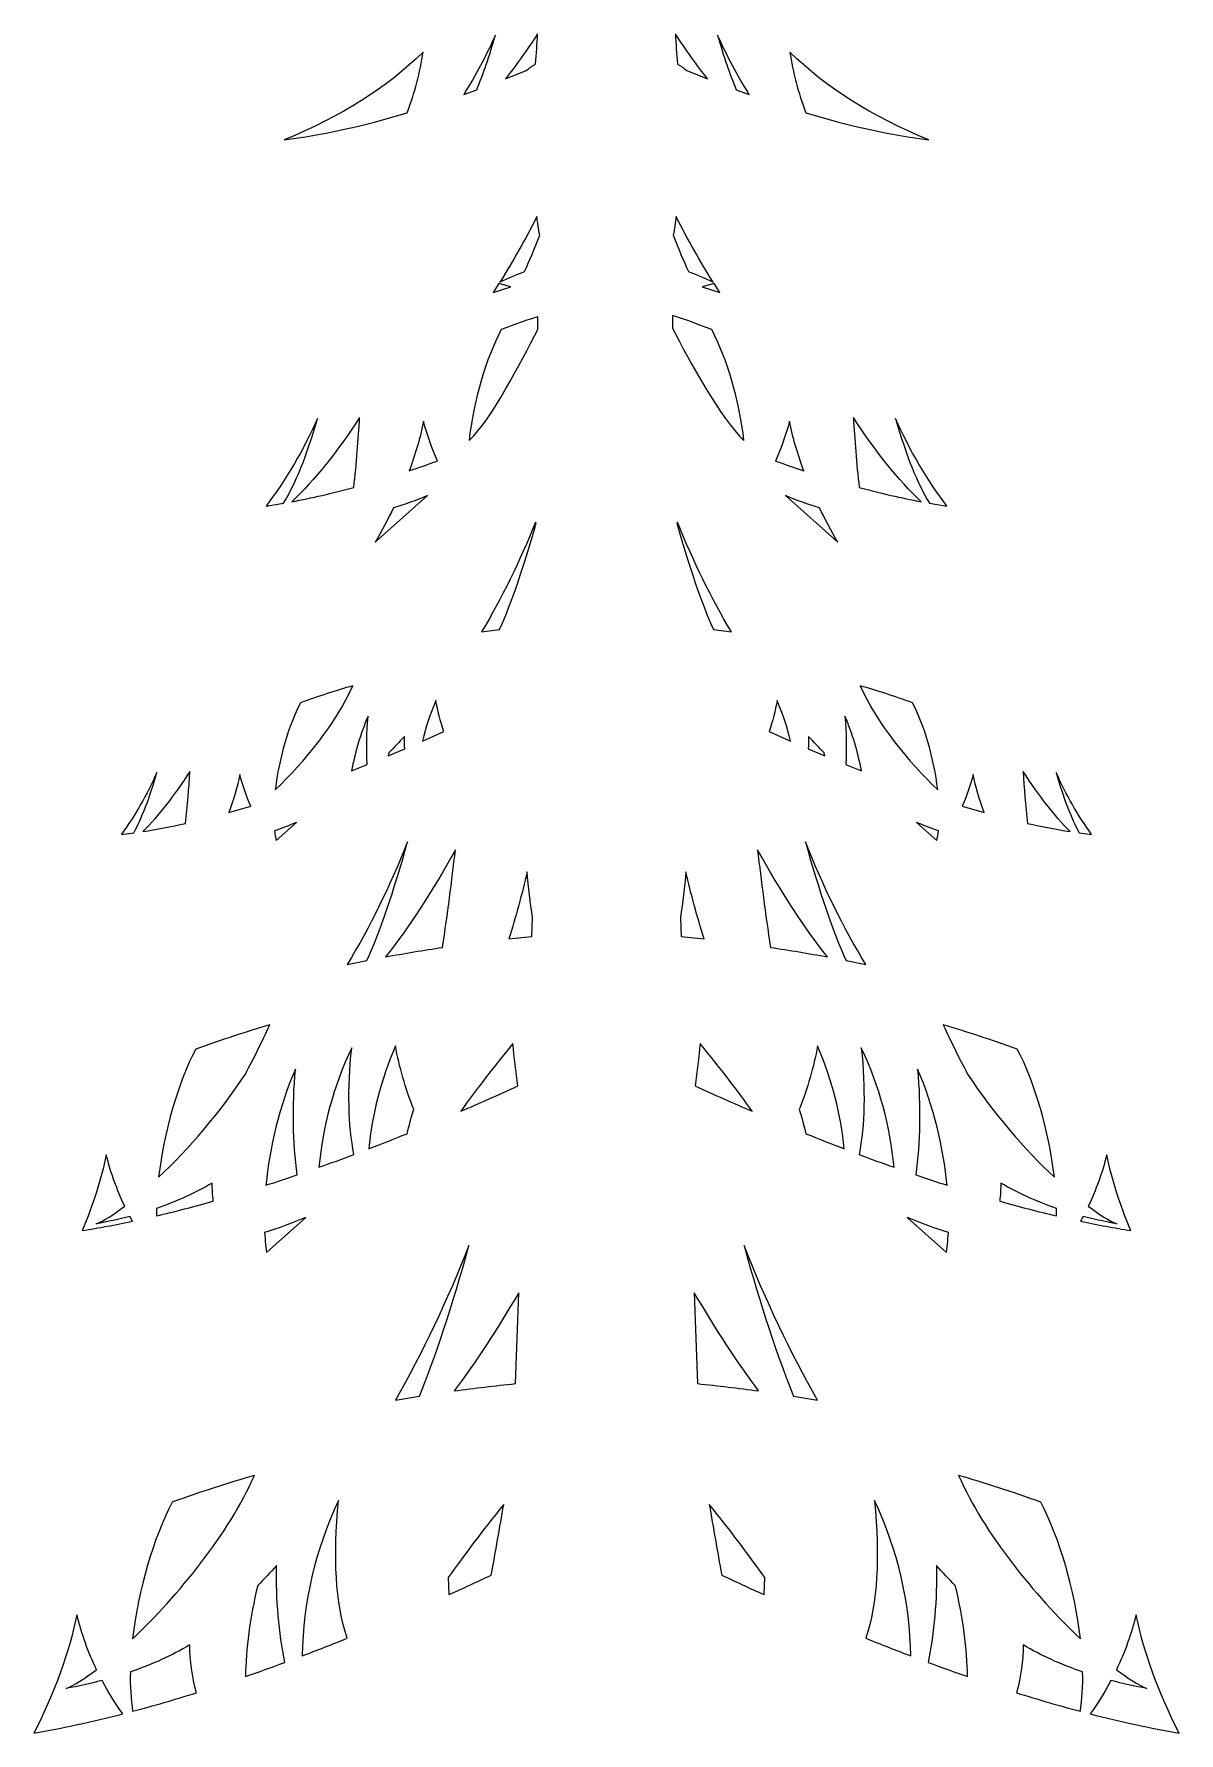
# Model space of a CAD drawing. Header units: centimetres. Extents: x -13 to 13, y -16.6 to 16.6.
# Drawn here: x -6.999 to -4.042, y 11.833 to 16.219 of the extents above; entities that cross this region are included whole.
import ezdxf

# ---------------------------------------------------------------- set-up
doc = ezdxf.new("R2010")
doc.units = ezdxf.units.CM
doc.header["$MEASUREMENT"] = 0
doc.layers.add('Camada 1', color=7, linetype='Continuous')

msp = doc.modelspace()

# ---------------------------------------------------------------- linework, layer by layer
at = {"layer": 'Camada 1', "color": 250, "lineweight": 20}
for points, knots in [([(-5.85569, 16.07548), (-5.85569, 16.07548), (-5.8893, 16.06338), (-5.8893, 16.06338), (-5.8893, 16.06338), (-5.85863, 16.11167), (-5.8314, 16.16266), (-5.8076, 16.21634), (-5.8076, 16.21634), (-5.82307, 16.16181), (-5.8391, 16.11485), (-5.85569, 16.07548)], [0, 0, 0, 0, 0.25, 0.25, 0.25, 0.25, 0.5, 0.5, 0.5, 0.5, 1, 1, 1, 1]), ([(-5.69855, 16.21929), (-5.69986, 16.19401), (-5.70154, 16.16819), (-5.70363, 16.14185), (-5.70363, 16.14185), (-5.71207, 16.13678), (-5.72032, 16.13103), (-5.72838, 16.12459), (-5.72838, 16.12459), (-5.72838, 16.12459), (-5.78104, 16.10367), (-5.78104, 16.10367), (-5.78104, 16.10367), (-5.75339, 16.13851), (-5.7259, 16.17705), (-5.69855, 16.21929)], [0, 0, 0, 0, 0.2, 0.2, 0.2, 0.2, 0.4, 0.4, 0.4, 0.4, 0.6, 0.6, 0.6, 0.6, 1, 1, 1, 1]), ([(-5.26008, 16.10367), (-5.26008, 16.10367), (-5.31273, 16.12459), (-5.31273, 16.12459), (-5.31273, 16.12459), (-5.3208, 16.13103), (-5.32905, 16.13678), (-5.33749, 16.14185), (-5.33749, 16.14185), (-5.33957, 16.16819), (-5.34126, 16.19401), (-5.34256, 16.21929), (-5.34256, 16.21929), (-5.31521, 16.17705), (-5.28772, 16.13851), (-5.26008, 16.10367)], [0, 0, 0, 0, 0.2, 0.2, 0.2, 0.2, 0.4, 0.4, 0.4, 0.4, 0.6, 0.6, 0.6, 0.6, 1, 1, 1, 1]), ([(-5.15182, 16.06338), (-5.15182, 16.06338), (-5.18543, 16.07548), (-5.18543, 16.07548), (-5.18543, 16.07548), (-5.20201, 16.11485), (-5.21804, 16.16181), (-5.23352, 16.21634), (-5.23352, 16.21634), (-5.20972, 16.16266), (-5.18248, 16.11167), (-5.15182, 16.06338)], [0, 0, 0, 0, 0.25, 0.25, 0.25, 0.25, 0.5, 0.5, 0.5, 0.5, 1, 1, 1, 1]), ([(-5.99383, 16.17275), (-6.00238, 16.12003), (-6.01614, 16.06767), (-6.03507, 16.01568), (-6.03507, 16.01568), (-6.1506, 15.98121), (-6.25659, 15.95803), (-6.35309, 15.94612), (-6.35309, 15.94612), (-6.20608, 16.00594), (-6.08633, 16.08147), (-5.99383, 16.17275)], [0, 0, 0, 0, 0.25, 0.25, 0.25, 0.25, 0.5, 0.5, 0.5, 0.5, 1, 1, 1, 1]), ([(-5.00605, 16.01568), (-5.02498, 16.06767), (-5.03873, 16.12003), (-5.04729, 16.17275), (-5.04729, 16.17275), (-4.95479, 16.08147), (-4.83503, 16.00594), (-4.68803, 15.94612), (-4.68803, 15.94612), (-4.78452, 15.95803), (-4.89052, 15.98121), (-5.00605, 16.01568)], [0, 0, 0, 0, 0.25, 0.25, 0.25, 0.25, 0.5, 0.5, 0.5, 0.5, 1, 1, 1, 1]), ([(-5.73244, 15.60617), (-5.75312, 15.59785), (-5.77427, 15.58874), (-5.79589, 15.57882), (-5.79589, 15.57882), (-5.762, 15.63209), (-5.73015, 15.68851), (-5.70033, 15.74807), (-5.70033, 15.74807), (-5.69827, 15.73167), (-5.69586, 15.7155), (-5.69307, 15.69955), (-5.69307, 15.69955), (-5.70631, 15.66444), (-5.71944, 15.63331), (-5.73244, 15.60617)], [0, 0, 0, 0, 0.2, 0.2, 0.2, 0.2, 0.4, 0.4, 0.4, 0.4, 0.6, 0.6, 0.6, 0.6, 1, 1, 1, 1]), ([(-5.24523, 15.57882), (-5.26684, 15.58874), (-5.28799, 15.59785), (-5.30867, 15.60617), (-5.30867, 15.60617), (-5.32168, 15.63331), (-5.3348, 15.66444), (-5.34804, 15.69955), (-5.34804, 15.69955), (-5.34525, 15.7155), (-5.34284, 15.73167), (-5.34079, 15.74807), (-5.34079, 15.74807), (-5.31097, 15.68851), (-5.27912, 15.63209), (-5.24523, 15.57882)], [0, 0, 0, 0, 0.2, 0.2, 0.2, 0.2, 0.4, 0.4, 0.4, 0.4, 0.6, 0.6, 0.6, 0.6, 1, 1, 1, 1]), ([(-5.7674, 15.56618), (-5.7674, 15.56618), (-5.81331, 15.552), (-5.81331, 15.552), (-5.81331, 15.552), (-5.81331, 15.552), (-5.79852, 15.57471), (-5.79852, 15.57471), (-5.79852, 15.57471), (-5.79852, 15.57471), (-5.7674, 15.56618), (-5.7674, 15.56618)], [0, 0, 0, 0, 0.25, 0.25, 0.25, 0.25, 0.5, 0.5, 0.5, 0.5, 1, 1, 1, 1]), ([(-5.22781, 15.552), (-5.22781, 15.552), (-5.27372, 15.56618), (-5.27372, 15.56618), (-5.27372, 15.56618), (-5.27372, 15.56618), (-5.2426, 15.57471), (-5.2426, 15.57471), (-5.2426, 15.57471), (-5.2426, 15.57471), (-5.22781, 15.552), (-5.22781, 15.552)], [0, 0, 0, 0, 0.25, 0.25, 0.25, 0.25, 0.5, 0.5, 0.5, 0.5, 1, 1, 1, 1]), ([(-5.69808, 15.45619), (-5.74155, 15.37202), (-5.81665, 15.2253), (-5.87564, 15.1695), (-5.87564, 15.1695), (-5.86369, 15.27275), (-5.83152, 15.38227), (-5.7925, 15.45625), (-5.7925, 15.45625), (-5.74003, 15.47559), (-5.7469, 15.47419), (-5.69789, 15.48876), (-5.69789, 15.48876), (-5.69789, 15.48876), (-5.69808, 15.45619), (-5.69808, 15.45619)], [0, 0, 0, 0, 0.2, 0.2, 0.2, 0.2, 0.4, 0.4, 0.4, 0.4, 0.6, 0.6, 0.6, 0.6, 1, 1, 1, 1]), ([(-5.16547, 15.1695), (-5.22447, 15.2253), (-5.30684, 15.3754), (-5.35031, 15.45957), (-5.35031, 15.45957), (-5.35031, 15.45957), (-5.3505, 15.49214), (-5.3505, 15.49214), (-5.3505, 15.49214), (-5.30149, 15.47757), (-5.30108, 15.47559), (-5.24861, 15.45625), (-5.24861, 15.45625), (-5.2096, 15.38227), (-5.17742, 15.27275), (-5.16547, 15.1695)], [0, 0, 0, 0, 0.2, 0.2, 0.2, 0.2, 0.4, 0.4, 0.4, 0.4, 0.6, 0.6, 0.6, 0.6, 1, 1, 1, 1]), ([(-6.35487, 15.00774), (-6.35487, 15.00774), (-6.39934, 15.00068), (-6.39934, 15.00068), (-6.39934, 15.00068), (-6.34739, 15.06975), (-6.30335, 15.14502), (-6.26722, 15.22651), (-6.26722, 15.22651), (-6.29469, 15.12971), (-6.32391, 15.0568), (-6.35487, 15.00774)], [0, 0, 0, 0, 0.25, 0.25, 0.25, 0.25, 0.5, 0.5, 0.5, 0.5, 1, 1, 1, 1]), ([(-6.17314, 15.04852), (-6.22882, 15.03344), (-6.28214, 15.02115), (-6.33311, 15.01165), (-6.33311, 15.01165), (-6.27414, 15.06781), (-6.21583, 15.1404), (-6.15818, 15.22946), (-6.15818, 15.22946), (-6.16114, 15.17187), (-6.16613, 15.11156), (-6.17314, 15.04852)], [0, 0, 0, 0, 0.25, 0.25, 0.25, 0.25, 0.5, 0.5, 0.5, 0.5, 1, 1, 1, 1]), ([(-4.708, 15.01165), (-4.75898, 15.02115), (-4.8123, 15.03344), (-4.86797, 15.04852), (-4.86797, 15.04852), (-4.87499, 15.11156), (-4.87998, 15.17187), (-4.88294, 15.22946), (-4.88294, 15.22946), (-4.82529, 15.1404), (-4.76698, 15.06781), (-4.708, 15.01165)], [0, 0, 0, 0, 0.25, 0.25, 0.25, 0.25, 0.5, 0.5, 0.5, 0.5, 1, 1, 1, 1]), ([(-4.64177, 15.00068), (-4.64177, 15.00068), (-4.68625, 15.00774), (-4.68625, 15.00774), (-4.68625, 15.00774), (-4.71721, 15.0568), (-4.74643, 15.12971), (-4.77389, 15.22651), (-4.77389, 15.22651), (-4.73777, 15.14502), (-4.69372, 15.06975), (-4.64177, 15.00068)], [0, 0, 0, 0, 0.25, 0.25, 0.25, 0.25, 0.5, 0.5, 0.5, 0.5, 1, 1, 1, 1]), ([(-5.95716, 15.11675), (-5.98186, 15.10794), (-6.00617, 15.09959), (-6.03011, 15.09167), (-6.03011, 15.09167), (-6.01406, 15.13504), (-6.00167, 15.17767), (-5.99292, 15.21958), (-5.99292, 15.21958), (-5.98384, 15.18378), (-5.97191, 15.14951), (-5.95716, 15.11675)], [0, 0, 0, 0, 0.25, 0.25, 0.25, 0.25, 0.5, 0.5, 0.5, 0.5, 1, 1, 1, 1]), ([(-5.011, 15.09167), (-5.03494, 15.09959), (-5.05926, 15.10794), (-5.08396, 15.11675), (-5.08396, 15.11675), (-5.06921, 15.14951), (-5.05728, 15.18378), (-5.04819, 15.21958), (-5.04819, 15.21958), (-5.03945, 15.17767), (-5.02705, 15.13504), (-5.011, 15.09167)], [0, 0, 0, 0, 0.25, 0.25, 0.25, 0.25, 0.5, 0.5, 0.5, 0.5, 1, 1, 1, 1]), ([(-5.98318, 15.02748), (-5.98318, 15.02748), (-6.11759, 14.90769), (-6.11759, 14.90769), (-6.11759, 14.90769), (-6.10046, 14.93741), (-6.08491, 14.96681), (-6.07092, 14.99591), (-6.07092, 14.99591), (-6.04127, 15.00461), (-6.01202, 15.01513), (-5.98318, 15.02748)], [0, 0, 0, 0, 0.25, 0.25, 0.25, 0.25, 0.5, 0.5, 0.5, 0.5, 1, 1, 1, 1]), ([(-4.92353, 14.90769), (-4.92353, 14.90769), (-5.05794, 15.02748), (-5.05794, 15.02748), (-5.05794, 15.02748), (-5.0291, 15.01513), (-4.99985, 15.00461), (-4.9702, 14.99591), (-4.9702, 14.99591), (-4.9562, 14.96681), (-4.94065, 14.93741), (-4.92353, 14.90769)], [0, 0, 0, 0, 0.25, 0.25, 0.25, 0.25, 0.5, 0.5, 0.5, 0.5, 1, 1, 1, 1]), ([(-5.70221, 14.95604), (-5.73433, 14.84245), (-5.7658, 14.75095), (-5.7966, 14.68154), (-5.7966, 14.68154), (-5.7966, 14.68154), (-5.84304, 14.67562), (-5.84304, 14.67562), (-5.84304, 14.67562), (-5.79154, 14.76225), (-5.74508, 14.85668), (-5.70366, 14.9589), (-5.70366, 14.9589), (-5.70366, 14.9589), (-5.70221, 14.95604), (-5.70221, 14.95604)], [0, 0, 0, 0, 0.2, 0.2, 0.2, 0.2, 0.4, 0.4, 0.4, 0.4, 0.6, 0.6, 0.6, 0.6, 1, 1, 1, 1]), ([(-5.24452, 14.68154), (-5.27532, 14.75095), (-5.30678, 14.84245), (-5.33891, 14.95604), (-5.33891, 14.95604), (-5.33891, 14.95604), (-5.33746, 14.9589), (-5.33746, 14.9589), (-5.33746, 14.9589), (-5.29604, 14.85668), (-5.24958, 14.76225), (-5.19807, 14.67562), (-5.19807, 14.67562), (-5.19807, 14.67562), (-5.24452, 14.68154), (-5.24452, 14.68154)], [0, 0, 0, 0, 0.2, 0.2, 0.2, 0.2, 0.4, 0.4, 0.4, 0.4, 0.6, 0.6, 0.6, 0.6, 1, 1, 1, 1]), ([(-6.17593, 14.53648), (-6.21758, 14.44104), (-6.30183, 14.33835), (-6.37585, 14.26834), (-6.37585, 14.26834), (-6.36651, 14.34904), (-6.34137, 14.43463), (-6.31087, 14.49244), (-6.31087, 14.49244), (-6.26483, 14.50942), (-6.21794, 14.52427), (-6.17593, 14.53648)], [0, 0, 0, 0, 0.25, 0.25, 0.25, 0.25, 0.5, 0.5, 0.5, 0.5, 1, 1, 1, 1]), ([(-4.66527, 14.26834), (-4.73928, 14.33835), (-4.82354, 14.44104), (-4.86519, 14.53648), (-4.86519, 14.53648), (-4.82318, 14.52427), (-4.77629, 14.50942), (-4.73024, 14.49244), (-4.73024, 14.49244), (-4.69975, 14.43463), (-4.6746, 14.34904), (-4.66527, 14.26834)], [0, 0, 0, 0, 0.25, 0.25, 0.25, 0.25, 0.5, 0.5, 0.5, 0.5, 1, 1, 1, 1]), ([(-5.94064, 14.4187), (-5.94064, 14.4187), (-5.9956, 14.39393), (-5.9956, 14.39393), (-5.9956, 14.39393), (-5.98756, 14.42856), (-5.97615, 14.46331), (-5.96138, 14.49818), (-5.96138, 14.49818), (-5.95647, 14.47192), (-5.94956, 14.44543), (-5.94064, 14.4187)], [0, 0, 0, 0, 0.25, 0.25, 0.25, 0.25, 0.5, 0.5, 0.5, 0.5, 1, 1, 1, 1]), ([(-5.04551, 14.39393), (-5.04551, 14.39393), (-5.10048, 14.4187), (-5.10048, 14.4187), (-5.10048, 14.4187), (-5.09156, 14.44543), (-5.08464, 14.47192), (-5.07974, 14.49818), (-5.07974, 14.49818), (-5.06496, 14.46331), (-5.05356, 14.42856), (-5.04551, 14.39393)], [0, 0, 0, 0, 0.25, 0.25, 0.25, 0.25, 0.5, 0.5, 0.5, 0.5, 1, 1, 1, 1]), ([(-6.1389, 14.33506), (-6.1389, 14.33506), (-6.14045, 14.33236), (-6.14045, 14.33236), (-6.14045, 14.33236), (-6.14045, 14.33236), (-6.17895, 14.31696), (-6.17895, 14.31696), (-6.17895, 14.31696), (-6.17004, 14.36414), (-6.156, 14.41285), (-6.13637, 14.4577), (-6.13637, 14.4577), (-6.14003, 14.41492), (-6.14087, 14.37404), (-6.1389, 14.33506)], [0, 0, 0, 0, 0.2, 0.2, 0.2, 0.2, 0.4, 0.4, 0.4, 0.4, 0.6, 0.6, 0.6, 0.6, 1, 1, 1, 1]), ([(-4.90222, 14.33506), (-4.90024, 14.37404), (-4.90108, 14.41492), (-4.90474, 14.4577), (-4.90474, 14.4577), (-4.88512, 14.41285), (-4.87108, 14.36414), (-4.86216, 14.31696), (-4.86216, 14.31696), (-4.86216, 14.31696), (-4.90067, 14.33236), (-4.90067, 14.33236), (-4.90067, 14.33236), (-4.90067, 14.33236), (-4.90222, 14.33506), (-4.90222, 14.33506)], [0, 0, 0, 0, 0.2, 0.2, 0.2, 0.2, 0.4, 0.4, 0.4, 0.4, 0.6, 0.6, 0.6, 0.6, 1, 1, 1, 1]), ([(-6.0417, 14.37374), (-6.0417, 14.37374), (-6.08477, 14.35536), (-6.08477, 14.35536), (-6.08477, 14.35536), (-6.08477, 14.35536), (-6.08298, 14.36361), (-6.08298, 14.36361), (-6.08298, 14.36361), (-6.06929, 14.3773), (-6.05582, 14.39132), (-6.04257, 14.40569), (-6.04257, 14.40569), (-6.04254, 14.39471), (-6.04225, 14.38406), (-6.0417, 14.37374)], [0, 0, 0, 0, 0.2, 0.2, 0.2, 0.2, 0.4, 0.4, 0.4, 0.4, 0.6, 0.6, 0.6, 0.6, 1, 1, 1, 1]), ([(-4.95635, 14.35536), (-4.95635, 14.35536), (-4.99942, 14.37374), (-4.99942, 14.37374), (-4.99942, 14.37374), (-4.99887, 14.38406), (-4.99858, 14.39471), (-4.99854, 14.40569), (-4.99854, 14.40569), (-4.98529, 14.39132), (-4.97183, 14.3773), (-4.95814, 14.36361), (-4.95814, 14.36361), (-4.95814, 14.36361), (-4.95635, 14.35536), (-4.95635, 14.35536)], [0, 0, 0, 0, 0.2, 0.2, 0.2, 0.2, 0.4, 0.4, 0.4, 0.4, 0.6, 0.6, 0.6, 0.6, 1, 1, 1, 1]), ([(-6.74171, 14.15656), (-6.74171, 14.15656), (-6.77334, 14.15245), (-6.77334, 14.15245), (-6.77334, 14.15245), (-6.73782, 14.20199), (-6.70733, 14.25547), (-6.68187, 14.3129), (-6.68187, 14.3129), (-6.70076, 14.24634), (-6.7207, 14.19423), (-6.74171, 14.15656)], [0, 0, 0, 0, 0.25, 0.25, 0.25, 0.25, 0.5, 0.5, 0.5, 0.5, 1, 1, 1, 1]), ([(-6.60753, 14.18117), (-6.64558, 14.1727), (-6.6824, 14.16568), (-6.71802, 14.16009), (-6.71802, 14.16009), (-6.67715, 14.20164), (-6.63669, 14.25334), (-6.59665, 14.3152), (-6.59665, 14.3152), (-6.59885, 14.27244), (-6.60247, 14.22777), (-6.60753, 14.18117)], [0, 0, 0, 0, 0.25, 0.25, 0.25, 0.25, 0.5, 0.5, 0.5, 0.5, 1, 1, 1, 1]), ([(-6.43894, 14.22575), (-6.43894, 14.22575), (-6.49594, 14.20919), (-6.49594, 14.20919), (-6.49594, 14.20919), (-6.48371, 14.2425), (-6.47422, 14.27526), (-6.4675, 14.30748), (-6.4675, 14.30748), (-6.46028, 14.279), (-6.45075, 14.25176), (-6.43894, 14.22575)], [0, 0, 0, 0, 0.25, 0.25, 0.25, 0.25, 0.5, 0.5, 0.5, 0.5, 1, 1, 1, 1]), ([(-4.54517, 14.20919), (-4.54517, 14.20919), (-4.60218, 14.22575), (-4.60218, 14.22575), (-4.60218, 14.22575), (-4.59036, 14.25176), (-4.58084, 14.279), (-4.57361, 14.30748), (-4.57361, 14.30748), (-4.56689, 14.27526), (-4.55741, 14.2425), (-4.54517, 14.20919)], [0, 0, 0, 0, 0.25, 0.25, 0.25, 0.25, 0.5, 0.5, 0.5, 0.5, 1, 1, 1, 1]), ([(-4.3231, 14.16009), (-4.35872, 14.16568), (-4.39554, 14.1727), (-4.43358, 14.18117), (-4.43358, 14.18117), (-4.43864, 14.22777), (-4.44227, 14.27244), (-4.44446, 14.3152), (-4.44446, 14.3152), (-4.40442, 14.25334), (-4.36396, 14.20164), (-4.3231, 14.16009)], [0, 0, 0, 0, 0.25, 0.25, 0.25, 0.25, 0.5, 0.5, 0.5, 0.5, 1, 1, 1, 1]), ([(-4.26778, 14.15245), (-4.26778, 14.15245), (-4.29941, 14.15656), (-4.29941, 14.15656), (-4.29941, 14.15656), (-4.32041, 14.19423), (-4.34036, 14.24634), (-4.35924, 14.3129), (-4.35924, 14.3129), (-4.33379, 14.25547), (-4.30329, 14.20199), (-4.26778, 14.15245)], [0, 0, 0, 0, 0.25, 0.25, 0.25, 0.25, 0.5, 0.5, 0.5, 0.5, 1, 1, 1, 1]), ([(-6.32125, 14.18397), (-6.32125, 14.18397), (-6.37371, 14.13726), (-6.37371, 14.13726), (-6.37371, 14.13726), (-6.37534, 14.14526), (-6.37662, 14.15364), (-6.37758, 14.16235), (-6.37758, 14.16235), (-6.35863, 14.16879), (-6.33985, 14.176), (-6.32125, 14.18397)], [0, 0, 0, 0, 0.25, 0.25, 0.25, 0.25, 0.5, 0.5, 0.5, 0.5, 1, 1, 1, 1]), ([(-4.66353, 14.16235), (-4.66449, 14.15364), (-4.66578, 14.14526), (-4.66741, 14.13726), (-4.66741, 14.13726), (-4.66741, 14.13726), (-4.71987, 14.18397), (-4.71987, 14.18397), (-4.71987, 14.18397), (-4.70126, 14.176), (-4.68248, 14.16879), (-4.66353, 14.16235)], [0, 0, 0, 0, 0.25, 0.25, 0.25, 0.25, 0.5, 0.5, 0.5, 0.5, 1, 1, 1, 1]), ([(-6.13941, 13.82752), (-6.13941, 13.82752), (-6.19002, 13.81729), (-6.19002, 13.81729), (-6.19002, 13.81729), (-6.13181, 13.9131), (-6.07991, 14.01864), (-6.0343, 14.13392), (-6.0343, 14.13392), (-6.07015, 14.0044), (-6.10519, 13.90227), (-6.13941, 13.82752)], [0, 0, 0, 0, 0.25, 0.25, 0.25, 0.25, 0.5, 0.5, 0.5, 0.5, 1, 1, 1, 1]), ([(-4.90171, 13.82752), (-4.93593, 13.90227), (-4.97096, 14.0044), (-5.00682, 14.13392), (-5.00682, 14.13392), (-4.96121, 14.01864), (-4.9093, 13.9131), (-4.8511, 13.81729), (-4.8511, 13.81729), (-4.8511, 13.81729), (-4.90171, 13.82752), (-4.90171, 13.82752)], [0, 0, 0, 0, 0.25, 0.25, 0.25, 0.25, 0.5, 0.5, 0.5, 0.5, 1, 1, 1, 1]), ([(-5.94391, 13.86107), (-5.99332, 13.85376), (-6.0425, 13.8456), (-6.09148, 13.8366), (-6.09148, 13.8366), (-6.0322, 13.91087), (-5.972, 14.00295), (-5.91088, 14.11286), (-5.91088, 14.11286), (-5.92007, 14.0318), (-5.93107, 13.94787), (-5.94391, 13.86107)], [0, 0, 0, 0, 0.25, 0.25, 0.25, 0.25, 0.5, 0.5, 0.5, 0.5, 1, 1, 1, 1]), ([(-4.94963, 13.8366), (-4.99861, 13.8456), (-5.0478, 13.85376), (-5.0972, 13.86107), (-5.0972, 13.86107), (-5.11004, 13.94787), (-5.12105, 14.0318), (-5.13024, 14.11286), (-5.13024, 14.11286), (-5.06912, 14.00295), (-5.00892, 13.91087), (-4.94963, 13.8366)], [0, 0, 0, 0, 0.25, 0.25, 0.25, 0.25, 0.5, 0.5, 0.5, 0.5, 1, 1, 1, 1]), ([(-5.71132, 13.93825), (-5.71132, 13.93825), (-5.71312, 13.88895), (-5.71312, 13.88895), (-5.71312, 13.88895), (-5.71312, 13.88895), (-5.7729, 13.88292), (-5.7729, 13.88292), (-5.7729, 13.88292), (-5.7543, 13.941), (-5.73858, 13.99883), (-5.72575, 14.05641), (-5.72575, 14.05641), (-5.7223, 14.01625), (-5.71749, 13.97686), (-5.71132, 13.93825)], [0, 0, 0, 0, 0.2, 0.2, 0.2, 0.2, 0.4, 0.4, 0.4, 0.4, 0.6, 0.6, 0.6, 0.6, 1, 1, 1, 1]), ([(-5.26822, 13.88292), (-5.26822, 13.88292), (-5.32799, 13.88895), (-5.32799, 13.88895), (-5.32799, 13.88895), (-5.32799, 13.88895), (-5.3298, 13.93825), (-5.3298, 13.93825), (-5.3298, 13.93825), (-5.32362, 13.97686), (-5.31881, 14.01625), (-5.31537, 14.05641), (-5.31537, 14.05641), (-5.30254, 13.99883), (-5.28682, 13.941), (-5.26822, 13.88292)], [0, 0, 0, 0, 0.2, 0.2, 0.2, 0.2, 0.4, 0.4, 0.4, 0.4, 0.6, 0.6, 0.6, 0.6, 1, 1, 1, 1]), ([(-6.4533, 13.53415), (-6.5177, 13.4352), (-6.60119, 13.33972), (-6.67734, 13.26769), (-6.67734, 13.26769), (-6.66357, 13.38674), (-6.62647, 13.513), (-6.58149, 13.59829), (-6.58149, 13.59829), (-6.51647, 13.62227), (-6.45031, 13.64338), (-6.39041, 13.66094), (-6.39041, 13.66094), (-6.40978, 13.61816), (-6.43074, 13.5759), (-6.4533, 13.53415)], [0, 0, 0, 0, 0.2, 0.2, 0.2, 0.2, 0.4, 0.4, 0.4, 0.4, 0.6, 0.6, 0.6, 0.6, 1, 1, 1, 1]), ([(-4.36377, 13.26769), (-4.43992, 13.33972), (-4.52342, 13.4352), (-4.58782, 13.53415), (-4.58782, 13.53415), (-4.61037, 13.5759), (-4.63134, 13.61816), (-4.6507, 13.66094), (-4.6507, 13.66094), (-4.59081, 13.64338), (-4.52465, 13.62227), (-4.45962, 13.59829), (-4.45962, 13.59829), (-4.41464, 13.513), (-4.37755, 13.38674), (-4.36377, 13.26769)], [0, 0, 0, 0, 0.2, 0.2, 0.2, 0.2, 0.4, 0.4, 0.4, 0.4, 0.6, 0.6, 0.6, 0.6, 1, 1, 1, 1]), ([(-6.17286, 13.32654), (-6.20333, 13.31508), (-6.23345, 13.30406), (-6.26316, 13.29349), (-6.26316, 13.29349), (-6.25367, 13.39924), (-6.22552, 13.50215), (-6.17869, 13.60222), (-6.17869, 13.60222), (-6.18966, 13.49411), (-6.18773, 13.40221), (-6.17286, 13.32654)], [0, 0, 0, 0, 0.25, 0.25, 0.25, 0.25, 0.5, 0.5, 0.5, 0.5, 1, 1, 1, 1]), ([(-6.01844, 13.44297), (-6.02504, 13.42138), (-6.03071, 13.40046), (-6.03548, 13.3802), (-6.03548, 13.3802), (-6.06889, 13.36668), (-6.10189, 13.35366), (-6.13446, 13.34115), (-6.13446, 13.34115), (-6.12648, 13.42915), (-6.10363, 13.51769), (-6.06589, 13.60675), (-6.06589, 13.60675), (-6.05582, 13.55283), (-6.04, 13.49824), (-6.01844, 13.44297)], [0, 0, 0, 0, 0.2, 0.2, 0.2, 0.2, 0.4, 0.4, 0.4, 0.4, 0.6, 0.6, 0.6, 0.6, 1, 1, 1, 1]), ([(-5.74912, 13.50359), (-5.79923, 13.48077), (-5.84852, 13.45892), (-5.89696, 13.43806), (-5.89696, 13.43806), (-5.85946, 13.4904), (-5.81468, 13.5487), (-5.76263, 13.61294), (-5.76263, 13.61294), (-5.75881, 13.57727), (-5.75431, 13.54083), (-5.74912, 13.50359)], [0, 0, 0, 0, 0.25, 0.25, 0.25, 0.25, 0.5, 0.5, 0.5, 0.5, 1, 1, 1, 1]), ([(-5.14415, 13.43806), (-5.1926, 13.45892), (-5.24189, 13.48077), (-5.29199, 13.50359), (-5.29199, 13.50359), (-5.2868, 13.54083), (-5.2823, 13.57727), (-5.27848, 13.61294), (-5.27848, 13.61294), (-5.22643, 13.5487), (-5.18166, 13.4904), (-5.14415, 13.43806)], [0, 0, 0, 0, 0.25, 0.25, 0.25, 0.25, 0.5, 0.5, 0.5, 0.5, 1, 1, 1, 1]), ([(-4.90666, 13.34115), (-4.93923, 13.35366), (-4.97222, 13.36668), (-5.00564, 13.3802), (-5.00564, 13.3802), (-5.0104, 13.40046), (-5.01608, 13.42138), (-5.02268, 13.44297), (-5.02268, 13.44297), (-5.00111, 13.49824), (-4.98529, 13.55283), (-4.97522, 13.60675), (-4.97522, 13.60675), (-4.93749, 13.51769), (-4.91464, 13.42915), (-4.90666, 13.34115)], [0, 0, 0, 0, 0.2, 0.2, 0.2, 0.2, 0.4, 0.4, 0.4, 0.4, 0.6, 0.6, 0.6, 0.6, 1, 1, 1, 1]), ([(-4.77795, 13.29349), (-4.80767, 13.30406), (-4.83778, 13.31508), (-4.86825, 13.32654), (-4.86825, 13.32654), (-4.85339, 13.40221), (-4.85145, 13.49411), (-4.86243, 13.60222), (-4.86243, 13.60222), (-4.8156, 13.50215), (-4.78744, 13.39924), (-4.77795, 13.29349)], [0, 0, 0, 0, 0.25, 0.25, 0.25, 0.25, 0.5, 0.5, 0.5, 0.5, 1, 1, 1, 1]), ([(-6.31922, 13.27395), (-6.34652, 13.26461), (-6.37349, 13.25565), (-6.40013, 13.24709), (-6.40013, 13.24709), (-6.39079, 13.34284), (-6.3661, 13.45095), (-6.32405, 13.54704), (-6.32405, 13.54704), (-6.33242, 13.4493), (-6.33081, 13.35827), (-6.31922, 13.27395)], [0, 0, 0, 0, 0.25, 0.25, 0.25, 0.25, 0.5, 0.5, 0.5, 0.5, 1, 1, 1, 1]), ([(-4.64098, 13.24709), (-4.66762, 13.25565), (-4.6946, 13.26461), (-4.72189, 13.27395), (-4.72189, 13.27395), (-4.71031, 13.35827), (-4.7087, 13.4493), (-4.71706, 13.54704), (-4.71706, 13.54704), (-4.67501, 13.45095), (-4.65033, 13.34284), (-4.64098, 13.24709)], [0, 0, 0, 0, 0.25, 0.25, 0.25, 0.25, 0.5, 0.5, 0.5, 0.5, 1, 1, 1, 1]), ([(-6.74484, 13.15416), (-6.78914, 13.14479), (-6.83229, 13.13679), (-6.8743, 13.13015), (-6.8743, 13.13015), (-6.84642, 13.19669), (-6.82584, 13.26179), (-6.81256, 13.32543), (-6.81256, 13.32543), (-6.80077, 13.279), (-6.78485, 13.23479), (-6.7648, 13.1928), (-6.7648, 13.1928), (-6.79364, 13.17104), (-6.81899, 13.15534), (-6.83864, 13.14741), (-6.83864, 13.14741), (-6.80852, 13.15285), (-6.77951, 13.15924), (-6.75159, 13.16658), (-6.75159, 13.16658), (-6.75159, 13.16658), (-6.74484, 13.15416), (-6.74484, 13.15416)], [0, 0, 0, 0, 0.1428571, 0.1428571, 0.1428571, 0.1428571, 0.2857143, 0.2857143, 0.2857143, 0.2857143, 0.4285714, 0.4285714, 0.4285714, 0.4285714, 0.5714286, 0.5714286, 0.5714286, 0.5714286, 0.7142857, 0.7142857, 0.7142857, 0.7142857, 1, 1, 1, 1]), ([(-4.16681, 13.13015), (-4.20882, 13.13679), (-4.25197, 13.14479), (-4.29628, 13.15416), (-4.29628, 13.15416), (-4.29628, 13.15416), (-4.28953, 13.16658), (-4.28953, 13.16658), (-4.28953, 13.16658), (-4.26161, 13.15924), (-4.23259, 13.15285), (-4.20247, 13.14741), (-4.20247, 13.14741), (-4.22212, 13.15534), (-4.24748, 13.17104), (-4.27632, 13.1928), (-4.27632, 13.1928), (-4.25627, 13.23479), (-4.24034, 13.279), (-4.22855, 13.32543), (-4.22855, 13.32543), (-4.21528, 13.26179), (-4.19469, 13.19669), (-4.16681, 13.13015)], [0, 0, 0, 0, 0.1428571, 0.1428571, 0.1428571, 0.1428571, 0.2857143, 0.2857143, 0.2857143, 0.2857143, 0.4285714, 0.4285714, 0.4285714, 0.4285714, 0.5714286, 0.5714286, 0.5714286, 0.5714286, 0.7142857, 0.7142857, 0.7142857, 0.7142857, 1, 1, 1, 1]), ([(-6.53608, 13.20601), (-6.58636, 13.19181), (-6.63535, 13.17912), (-6.68307, 13.16794), (-6.68307, 13.16794), (-6.68313, 13.17431), (-6.68309, 13.18075), (-6.68296, 13.18725), (-6.68296, 13.18725), (-6.63052, 13.20521), (-6.58255, 13.22699), (-6.53902, 13.25258), (-6.53902, 13.25258), (-6.5389, 13.23717), (-6.53791, 13.22165), (-6.53608, 13.20601)], [0, 0, 0, 0, 0.2, 0.2, 0.2, 0.2, 0.4, 0.4, 0.4, 0.4, 0.6, 0.6, 0.6, 0.6, 1, 1, 1, 1]), ([(-4.35804, 13.16794), (-4.40577, 13.17912), (-4.45476, 13.19181), (-4.50503, 13.20601), (-4.50503, 13.20601), (-4.5032, 13.22165), (-4.50221, 13.23717), (-4.50209, 13.25258), (-4.50209, 13.25258), (-4.45857, 13.22699), (-4.41059, 13.20521), (-4.35816, 13.18725), (-4.35816, 13.18725), (-4.35803, 13.18075), (-4.35799, 13.17431), (-4.35804, 13.16794)], [0, 0, 0, 0, 0.2, 0.2, 0.2, 0.2, 0.4, 0.4, 0.4, 0.4, 0.6, 0.6, 0.6, 0.6, 1, 1, 1, 1]), ([(-6.29731, 13.1634), (-6.29731, 13.1634), (-6.39824, 13.07353), (-6.39824, 13.07353), (-6.39824, 13.07353), (-6.39824, 13.07353), (-6.40099, 13.09479), (-6.40099, 13.09479), (-6.40099, 13.09479), (-6.40207, 13.10436), (-6.40289, 13.1144), (-6.40347, 13.12484), (-6.40347, 13.12484), (-6.36773, 13.13607), (-6.33241, 13.14913), (-6.29749, 13.16403), (-6.29749, 13.16403), (-6.29749, 13.16403), (-6.29731, 13.1634), (-6.29731, 13.1634)], [0, 0, 0, 0, 0.1666667, 0.1666667, 0.1666667, 0.1666667, 0.3333333, 0.3333333, 0.3333333, 0.3333333, 0.5, 0.5, 0.5, 0.5, 0.6666667, 0.6666667, 0.6666667, 0.6666667, 1, 1, 1, 1]), ([(-4.64288, 13.07353), (-4.64288, 13.07353), (-4.7438, 13.1634), (-4.7438, 13.1634), (-4.7438, 13.1634), (-4.7438, 13.1634), (-4.74363, 13.16403), (-4.74363, 13.16403), (-4.74363, 13.16403), (-4.70871, 13.14913), (-4.67338, 13.13607), (-4.63765, 13.12484), (-4.63765, 13.12484), (-4.63823, 13.1144), (-4.63905, 13.10436), (-4.64012, 13.09479), (-4.64012, 13.09479), (-4.64012, 13.09479), (-4.64288, 13.07353), (-4.64288, 13.07353)], [0, 0, 0, 0, 0.1666667, 0.1666667, 0.1666667, 0.1666667, 0.3333333, 0.3333333, 0.3333333, 0.3333333, 0.5, 0.5, 0.5, 0.5, 0.6666667, 0.6666667, 0.6666667, 0.6666667, 1, 1, 1, 1]), ([(-5.87572, 13.09146), (-5.91922, 12.93434), (-5.96189, 12.80475), (-6.00374, 12.70267), (-6.00374, 12.70267), (-6.00374, 12.70267), (-6.0657, 12.69249), (-6.0657, 12.69249), (-6.0657, 12.69249), (-5.99573, 12.81521), (-5.9324, 12.94819), (-5.87572, 13.09146)], [0, 0, 0, 0, 0.25, 0.25, 0.25, 0.25, 0.5, 0.5, 0.5, 0.5, 1, 1, 1, 1]), ([(-4.97541, 12.69249), (-4.97541, 12.69249), (-5.03738, 12.70267), (-5.03738, 12.70267), (-5.03738, 12.70267), (-5.07923, 12.80475), (-5.12189, 12.93434), (-5.1654, 13.09146), (-5.1654, 13.09146), (-5.10871, 12.94819), (-5.04538, 12.81521), (-4.97541, 12.69249)], [0, 0, 0, 0, 0.25, 0.25, 0.25, 0.25, 0.5, 0.5, 0.5, 0.5, 1, 1, 1, 1]), ([(-5.75589, 12.73484), (-5.80867, 12.72943), (-5.86122, 12.72312), (-5.91355, 12.71594), (-5.91355, 12.71594), (-5.85861, 12.79018), (-5.80314, 12.87475), (-5.74713, 12.96966), (-5.74713, 12.96966), (-5.74713, 12.96966), (-5.75589, 12.73484), (-5.75589, 12.73484)], [0, 0, 0, 0, 0.25, 0.25, 0.25, 0.25, 0.5, 0.5, 0.5, 0.5, 1, 1, 1, 1]), ([(-5.12757, 12.71594), (-5.17989, 12.72312), (-5.23244, 12.72943), (-5.28522, 12.73484), (-5.28522, 12.73484), (-5.28522, 12.73484), (-5.29398, 12.96966), (-5.29398, 12.96966), (-5.29398, 12.96966), (-5.23798, 12.87475), (-5.18251, 12.79018), (-5.12757, 12.71594)], [0, 0, 0, 0, 0.25, 0.25, 0.25, 0.25, 0.5, 0.5, 0.5, 0.5, 1, 1, 1, 1]), ([(-6.42982, 12.49811), (-6.49534, 12.34798), (-6.62789, 12.18642), (-6.74432, 12.07629), (-6.74432, 12.07629), (-6.72963, 12.20323), (-6.69007, 12.33787), (-6.64211, 12.42882), (-6.64211, 12.42882), (-6.56967, 12.45553), (-6.49591, 12.47889), (-6.42982, 12.49811)], [0, 0, 0, 0, 0.25, 0.25, 0.25, 0.25, 0.5, 0.5, 0.5, 0.5, 1, 1, 1, 1]), ([(-4.2968, 12.07629), (-4.41323, 12.18642), (-4.54578, 12.34798), (-4.61129, 12.49811), (-4.61129, 12.49811), (-4.54521, 12.47889), (-4.47144, 12.45553), (-4.39901, 12.42882), (-4.39901, 12.42882), (-4.35104, 12.33787), (-4.31149, 12.20323), (-4.2968, 12.07629)], [0, 0, 0, 0, 0.25, 0.25, 0.25, 0.25, 0.5, 0.5, 0.5, 0.5, 1, 1, 1, 1]), ([(-6.19053, 12.0775), (-6.22974, 12.06165), (-6.26837, 12.04651), (-6.30641, 12.03204), (-6.30641, 12.03204), (-6.30434, 12.17013), (-6.27307, 12.30378), (-6.21259, 12.43301), (-6.21259, 12.43301), (-6.22745, 12.28661), (-6.22011, 12.1681), (-6.19053, 12.0775)], [0, 0, 0, 0, 0.25, 0.25, 0.25, 0.25, 0.5, 0.5, 0.5, 0.5, 1, 1, 1, 1]), ([(-5.81816, 12.2405), (-5.85504, 12.22322), (-5.89149, 12.20646), (-5.92751, 12.1902), (-5.92751, 12.1902), (-5.92751, 12.1902), (-5.92906, 12.23413), (-5.92906, 12.23413), (-5.92906, 12.23413), (-5.88978, 12.29027), (-5.84212, 12.3533), (-5.78606, 12.42318), (-5.78606, 12.42318), (-5.79622, 12.36314), (-5.80692, 12.30224), (-5.81816, 12.2405)], [0, 0, 0, 0, 0.2, 0.2, 0.2, 0.2, 0.4, 0.4, 0.4, 0.4, 0.6, 0.6, 0.6, 0.6, 1, 1, 1, 1]), ([(-5.1136, 12.1902), (-5.14963, 12.20646), (-5.18607, 12.22322), (-5.22295, 12.2405), (-5.22295, 12.2405), (-5.2342, 12.30224), (-5.2449, 12.36314), (-5.25505, 12.42318), (-5.25505, 12.42318), (-5.199, 12.3533), (-5.15133, 12.29027), (-5.11206, 12.23413), (-5.11206, 12.23413), (-5.11206, 12.23413), (-5.1136, 12.1902), (-5.1136, 12.1902)], [0, 0, 0, 0, 0.2, 0.2, 0.2, 0.2, 0.4, 0.4, 0.4, 0.4, 0.6, 0.6, 0.6, 0.6, 1, 1, 1, 1]), ([(-4.7347, 12.03204), (-4.77275, 12.04651), (-4.81138, 12.06165), (-4.85058, 12.0775), (-4.85058, 12.0775), (-4.82101, 12.1681), (-4.81366, 12.28661), (-4.82852, 12.43301), (-4.82852, 12.43301), (-4.76805, 12.30378), (-4.73678, 12.17013), (-4.7347, 12.03204)], [0, 0, 0, 0, 0.25, 0.25, 0.25, 0.25, 0.5, 0.5, 0.5, 0.5, 1, 1, 1, 1]), ([(-6.35088, 12.01534), (-6.38548, 12.00252), (-6.41958, 11.99028), (-6.4532, 11.97863), (-6.4532, 11.97863), (-6.45192, 12.04938), (-6.4416, 12.13148), (-6.42133, 12.21371), (-6.42133, 12.21371), (-6.40503, 12.23047), (-6.38894, 12.24757), (-6.37308, 12.265), (-6.37308, 12.265), (-6.37425, 12.17602), (-6.36686, 12.0928), (-6.35088, 12.01534)], [0, 0, 0, 0, 0.2, 0.2, 0.2, 0.2, 0.4, 0.4, 0.4, 0.4, 0.6, 0.6, 0.6, 0.6, 1, 1, 1, 1]), ([(-4.58792, 11.97863), (-4.62153, 11.99028), (-4.65564, 12.00252), (-4.69023, 12.01534), (-4.69023, 12.01534), (-4.67426, 12.0928), (-4.66686, 12.17602), (-4.66803, 12.265), (-4.66803, 12.265), (-4.65217, 12.24757), (-4.63608, 12.23047), (-4.61979, 12.21371), (-4.61979, 12.21371), (-4.59951, 12.13148), (-4.5892, 12.04938), (-4.58792, 11.97863)], [0, 0, 0, 0, 0.2, 0.2, 0.2, 0.2, 0.4, 0.4, 0.4, 0.4, 0.6, 0.6, 0.6, 0.6, 1, 1, 1, 1]), ([(-6.7699, 11.88234), (-6.84974, 11.86183), (-6.92617, 11.84536), (-6.9992, 11.83292), (-6.9992, 11.83292), (-6.94593, 11.93781), (-6.90903, 12.03946), (-6.8885, 12.13786), (-6.8885, 12.13786), (-6.87593, 12.08835), (-6.85895, 12.0412), (-6.83758, 11.99643), (-6.83758, 11.99643), (-6.86833, 11.97323), (-6.89537, 11.95649), (-6.91632, 11.94802), (-6.91632, 11.94802), (-6.8842, 11.95383), (-6.85326, 11.96065), (-6.82349, 11.96847), (-6.82349, 11.96847), (-6.80767, 11.93866), (-6.78981, 11.90994), (-6.7699, 11.88234)], [0, 0, 0, 0, 0.1428571, 0.1428571, 0.1428571, 0.1428571, 0.2857143, 0.2857143, 0.2857143, 0.2857143, 0.4285714, 0.4285714, 0.4285714, 0.4285714, 0.5714286, 0.5714286, 0.5714286, 0.5714286, 0.7142857, 0.7142857, 0.7142857, 0.7142857, 1, 1, 1, 1]), ([(-4.04191, 11.83292), (-4.11495, 11.84536), (-4.19138, 11.86183), (-4.27121, 11.88234), (-4.27121, 11.88234), (-4.25131, 11.90994), (-4.23344, 11.93866), (-4.21762, 11.96847), (-4.21762, 11.96847), (-4.18786, 11.96065), (-4.15692, 11.95383), (-4.1248, 11.94802), (-4.1248, 11.94802), (-4.14575, 11.95649), (-4.17279, 11.97323), (-4.20354, 11.99643), (-4.20354, 11.99643), (-4.18216, 12.0412), (-4.16518, 12.08835), (-4.15261, 12.13786), (-4.15261, 12.13786), (-4.13208, 12.03946), (-4.09518, 11.93781), (-4.04191, 11.83292)], [0, 0, 0, 0, 0.1428571, 0.1428571, 0.1428571, 0.1428571, 0.2857143, 0.2857143, 0.2857143, 0.2857143, 0.4285714, 0.4285714, 0.4285714, 0.4285714, 0.5714286, 0.5714286, 0.5714286, 0.5714286, 0.7142857, 0.7142857, 0.7142857, 0.7142857, 1, 1, 1, 1]), ([(-6.57934, 11.93691), (-6.63583, 11.91917), (-6.69085, 11.90319), (-6.74434, 11.889), (-6.74434, 11.889), (-6.74917, 11.92018), (-6.75102, 11.95447), (-6.75031, 11.99051), (-6.75031, 11.99051), (-6.69439, 12.00967), (-6.64324, 12.03289), (-6.59683, 12.06017), (-6.59683, 12.06017), (-6.5965, 12.01979), (-6.59067, 11.9787), (-6.57934, 11.93691)], [0, 0, 0, 0, 0.2, 0.2, 0.2, 0.2, 0.4, 0.4, 0.4, 0.4, 0.6, 0.6, 0.6, 0.6, 1, 1, 1, 1]), ([(-4.29678, 11.889), (-4.35027, 11.90319), (-4.40528, 11.91917), (-4.46177, 11.93691), (-4.46177, 11.93691), (-4.45045, 11.9787), (-4.44462, 12.01979), (-4.44429, 12.06017), (-4.44429, 12.06017), (-4.39788, 12.03289), (-4.34672, 12.00967), (-4.29081, 11.99051), (-4.29081, 11.99051), (-4.2901, 11.95447), (-4.29194, 11.92018), (-4.29678, 11.889)], [0, 0, 0, 0, 0.2, 0.2, 0.2, 0.2, 0.4, 0.4, 0.4, 0.4, 0.6, 0.6, 0.6, 0.6, 1, 1, 1, 1])]:
    msp.add_open_spline(points, degree=3, knots=knots, dxfattribs=at)

doc.saveas('drawing.dxf')
